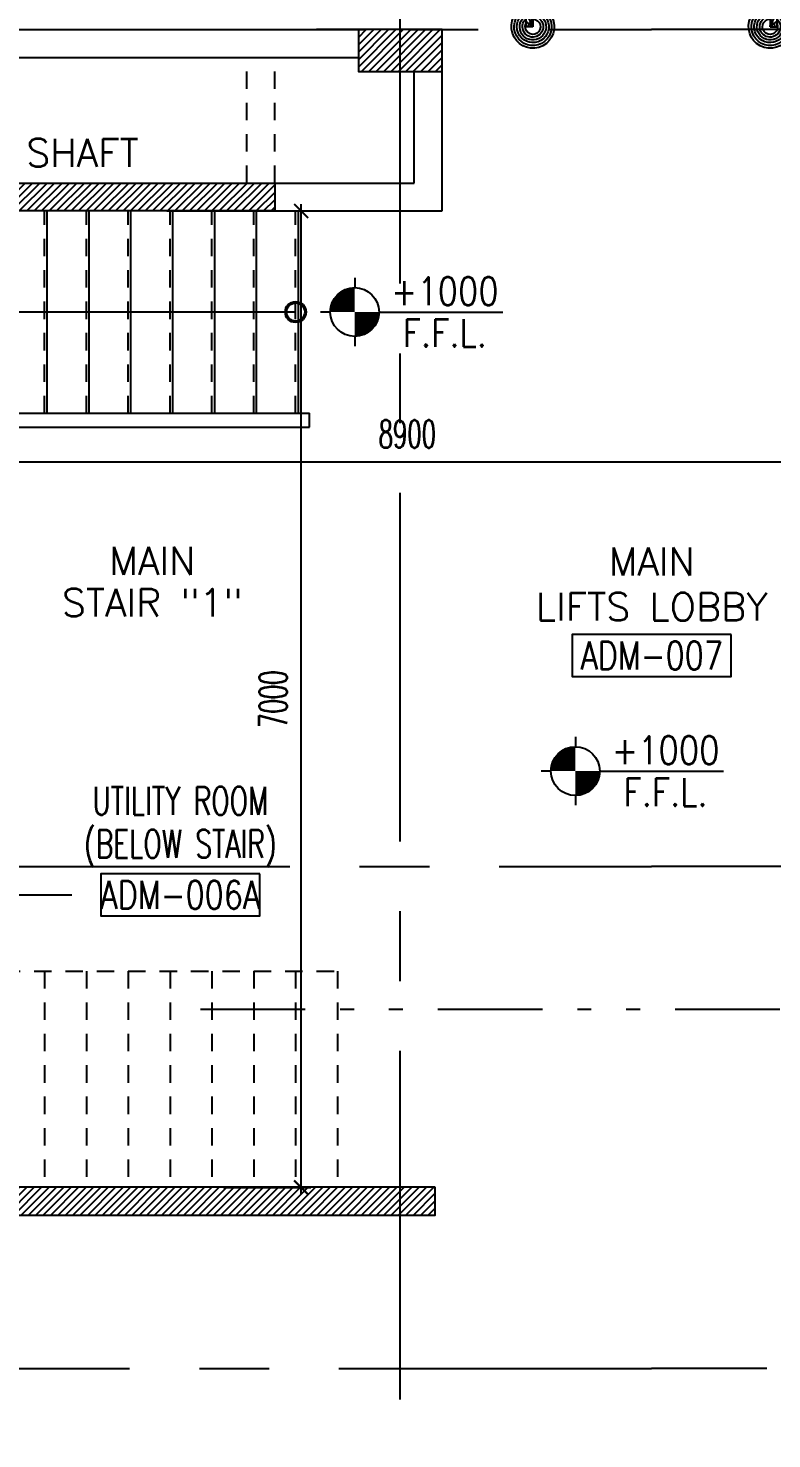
# Model space of a CAD drawing. Extents: x 417819.9 to 417911.9, y 43448 to 43539.2.
# Drawn here: x 417885.23 to 417890.56, y 43484.37 to 43494.48 of the extents above; entities that cross this region are included whole.
import ezdxf
from ezdxf.enums import TextEntityAlignment as Align

# ---------------------------------------------------------------- set-up
doc = ezdxf.new("R2010")
doc.units = 0
doc.header["$MEASUREMENT"] = 0
doc.header["$PDMODE"] = 3
doc.header["$PDSIZE"] = 0.1
for name, pattern in [('2DASHES', [1.7, 0.75, -0.25, 0.1, -0.25, 0.1, -0.25]), ('CENTERX2', [4, 2.5, -0.5, 0.5, -0.5]), ('HIDDEN', [0.375, 0.25, -0.125]), ('HIDDEN2', [0.1875, 0.125, -0.0625])]:
    doc.linetypes.add(name, pattern=pattern)
doc.layers.get('0').update_dxf_attribs({"linetype": 'CONTINUOUS'})
doc.layers.get('DEFPOINTS').update_dxf_attribs({"linetype": 'CONTINUOUS'})
for name, color, linetype in [('AXES', 11, 'CENTERX2'), ('COL', 2, 'CONTINUOUS'), ('DIM', 4, 'CONTINUOUS'), ('DOOR', 4, 'CONTINUOUS'), ('HAT', 8, 'CONTINUOUS'), ('HIDDEN', 9, 'HIDDEN2'), ('IND-ES-L', 6, '2DASHES'), ('LEV-PL', 4, 'CONTINUOUS'), ('ME-FIX', 3, 'CONTINUOUS'), ('RM-BOX', 2, 'CONTINUOUS'), ('RM-IND', 5, 'CONTINUOUS'), ('RM-NAME', 2, 'CONTINUOUS'), ('RM-NO', 2, 'CONTINUOUS'), ('STR', 5, 'CONTINUOUS'), ('WALL', 2, 'CONTINUOUS')]:
    doc.layers.add(name, color=color, linetype=linetype)
doc.styles.add('A-TXT200A', font='simplex.shx', dxfattribs={"width": 0.7, "height": 200})
doc.styles.add('ROMANS', font='ROMANS.shx', dxfattribs={"width": 0.6})
doc.styles.add('S', font='ROMANS.SHX')
doc.dimstyles.new('STANDARD in', dxfattribs={"dimtxt": 0.2, "dimasz": 0.1, "dimexe": 0.07, "dimexo": 0.05, "dimgap": 0.1, "dimtad": 1, "dimdec": 0, "dimlfac": 1000, "dimzin": 0, "dimdsep": 46, "dimtxsty": 'ROMANS', "dimblk": 'ARCHTICK', "dimcen": 0.05, "dimdle": 0.05, "dimclrd": 4, "dimclre": 4, "dimclrt": 2, "dimadec": 0, "dimazin": 0, "dimtfac": 1, "dimtdec": 0, "dimtmove": 2, "dimatfit": 3, "dimfxl": 0, "dimtolj": 1, "dimtzin": 0, "dimarcsym": 0})

# ---------------------------------------------------------------- blocks, each defined once
blk = doc.blocks.new('A$C272A55A0')
at = {"layer": 'DOOR', "color": 0, "linetype": 'ByBlock'}
for p, q in [((0, 900), (0, 1050)), ((50, 1050), (0, 1050)), ((50, 950), (50, 1050)), ((1750, 950), (1750, 1050)), ((1750, 1050), (1800, 1050)), ((1800, 1050), (1800, 900)), ((25, 950), (50, 950)), ((25, 900), (25, 950)), ((1775, 950), (1750, 950)), ((1775, 900), (1775, 950)), ((0, 900), (25, 900)), ((75, 900), (25, 900)), ((25, 850), (25, 900)), ((42, 850), (25, 850)), ((58, 870), (42, 870)), ((42, 870), (42, 850)), ((58, 850), (58, 870)), ((75, 850), (58, 850)), ((75, 900), (75, 850)), ((1725, 900), (1775, 900)), ((1725, 900), (1725, 850)), ((1725, 850), (1742, 850)), ((1742, 870), (1758, 870)), ((1742, 850), (1742, 870)), ((1758, 870), (1758, 850)), ((1758, 850), (1775, 850)), ((1800, 900), (1775, 900)), ((1775, 850), (1775, 900)), ((1718, 160), (1709, 160)), ((1709, 95), (1709, 160)), ((1725, 173), (1718, 173)), ((1718, 173), (1718, 83)), ((1718, 95), (1718, 160)), ((1775, 173), (1782, 173)), ((1782, 173), (1782, 83)), ((1782, 160), (1791, 160)), ((1782, 95), (1782, 160)), ((1791, 95), (1791, 160)), ((25, 50), (42, 50)), ((25, 50), (25, 0)), ((25, 0), (75, 0)), ((75, 0), (25, 0)), ((42, 50), (42, 30)), ((42, 30), (58, 30)), ((58, 50), (75, 50)), ((58, 50), (58, 30)), ((75, 50), (75, 0)), ((1718, 95), (1709, 95)), ((1725, 83), (1718, 83)), ((1742, 50), (1725, 50)), ((1725, 50), (1725, 0)), ((1775, 0), (1725, 0)), ((1725, 0), (1775, 0)), ((1742, 50), (1742, 30)), ((1758, 30), (1742, 30)), ((1775, 50), (1758, 50)), ((1758, 50), (1758, 30)), ((1775, 83), (1782, 83)), ((1775, 50), (1775, 0)), ((1782, 95), (1791, 95))]:
    blk.add_line(p, q, dxfattribs=at)
at = {"layer": 'DOOR', "color": 9, "linetype": 'ByBlock'}
for p, q in [((50, 1050), (0, 1010)), ((50, 1050), (0, 937)), ((50, 1050), (37, 950)), ((1750, 1050), (1800, 1010)), ((1750, 1050), (1800, 937)), ((1750, 1050), (1763, 950))]:
    blk.add_line(p, q, dxfattribs=at)
at = {"layer": 'DOOR', "linetype": 'ByBlock'}
for p, q in [((25, 850), (25, 50)), ((42, 850), (42, 50)), ((58, 850), (58, 50)), ((75, 50), (75, 850)), ((1725, 50), (1725, 850)), ((1742, 850), (1742, 50)), ((1758, 850), (1758, 50)), ((1775, 850), (1775, 50))]:
    blk.add_line(p, q, dxfattribs=at)
at = {"layer": 'DOOR', "color": 0, "linetype": 'ByBlock'}
for centre in [(1676, 128), (1824, 128)]:
    blk.add_circle(centre, 32.4, dxfattribs=at)
at = {"layer": 'DOOR', "color": 9, "linetype": 'ByBlock'}
for centre, radius, start, end in [((50, 1050), 54.4, 203.2074, 270), ((50, 1050), 34.4, 180, 270), ((50, 1050), 14.4, 180, 270), ((1750, 1050), 14.4, 270, 0), ((1750, 1050), 34.4, 270, 0), ((1750, 1050), 54.4, 270, 336.7926), ((50, 1050), 74.4, 227.7764, 270), ((50, 1050), 94.4, 238.0182, 270), ((50, 1050), 114, 244.0838, 257.3774), ((50, 1050), 134, 248.1598, 259.28), ((1750, 1050), 74.4, 270, 312.2236), ((1750, 1050), 94.4, 270, 301.9818), ((1750, 1050), 114, 282.6226, 295.9162), ((1750, 1050), 134, 280.72, 291.8402), ((50, 1050), 154, 251.1053, 256.2858), ((1750, 1050), 154, 283.7142, 288.8947)]:
    blk.add_arc(centre, radius, start, end, dxfattribs=at)
at = {"layer": 'DOOR', "linetype": 'HIDDEN', "ltscale": 0.5}
for centre, start, end in [((50, 851), 268.3174, 3.2965), ((1750, 851), 176.7035, 271.6826)]:
    blk.add_arc(centre, 851, start, end, dxfattribs=at)
at = {"layer": 'WALL', "linetype": 'ByBlock'}
blk.add_line((1800, 900), (1800, 1050), dxfattribs=at)
blk = doc.blocks.new('LEV1')
at = {"layer": 'LEV-PL'}
for p, q in [((0, 245), (0, 175)), ((-175, 0), (-245, 0)), ((175, 0), (1061, 0)), ((0, -175), (0, -245))]:
    blk.add_line(p, q, dxfattribs=at)
at = {"layer": 'LEV-PL', "const_width": 175}
for points in [[(-88, 0, -0.414214), (0, 88, -1)], [(88, 0, -0.414214), (0, -88, -1)]]:
    blk.add_lwpolyline(points, format="xyb", dxfattribs=at)
at = {"layer": 'LEV-PL'}
blk.add_circle((0, 0), 175, dxfattribs=at)
at = {"layer": 'LEV-PL', "color": 4, "style": 'S', "width": 0.85}
for tag, p in [('+0000', (646, 50)), ('F.F.L.', (646, -250))]:
    blk.add_attdef(tag, text='', height=200, dxfattribs=at).set_placement(p, align=Align.CENTER)
blk = doc.blocks.new('*X84')
at = {"color": 0}
for p, q in [((76229, 30037), (76403, 30211)), ((76229, 30091), (76350, 30211)), ((76229, 30144), (76297, 30211)), ((76229, 30197), (76244, 30211)), ((76256, 30011), (76456, 30211)), ((76309, 30011), (76509, 30211)), ((76362, 30011), (76562, 30211)), ((76415, 30011), (76615, 30211)), ((76468, 30011), (76668, 30211)), ((76521, 30011), (76721, 30211)), ((76574, 30011), (76774, 30211)), ((76627, 30011), (76827, 30211)), ((76680, 30011), (76880, 30211)), ((76733, 30011), (76933, 30211)), ((76786, 30011), (76986, 30211)), ((76839, 30011), (77039, 30211)), ((76892, 30011), (77092, 30211)), ((76945, 30011), (77145, 30211)), ((76998, 30011), (77198, 30211)), ((77051, 30011), (77251, 30211)), ((77104, 30011), (77304, 30211)), ((77157, 30011), (77357, 30211)), ((77210, 30011), (77410, 30211)), ((77263, 30011), (77463, 30211)), ((77316, 30011), (77516, 30211)), ((77369, 30011), (77569, 30211)), ((77423, 30011), (77623, 30211)), ((77476, 30011), (77676, 30211)), ((77529, 30011), (77729, 30211)), ((77582, 30011), (77782, 30211)), ((77635, 30011), (77835, 30211)), ((77688, 30011), (77888, 30211)), ((77741, 30011), (77941, 30211)), ((77794, 30011), (77994, 30211)), ((77847, 30011), (78047, 30211)), ((77900, 30011), (78100, 30211)), ((77953, 30011), (78153, 30211)), ((78006, 30011), (78206, 30211)), ((78059, 30011), (78259, 30211)), ((78112, 30011), (78312, 30211)), ((78165, 30011), (78365, 30211)), ((78218, 30011), (78418, 30211)), ((78271, 30011), (78471, 30211)), ((78324, 30011), (78524, 30211)), ((78377, 30011), (78577, 30211)), ((78430, 30011), (78630, 30211)), ((78483, 30011), (78683, 30211)), ((78536, 30011), (78736, 30211)), ((78589, 30011), (78789, 30211)), ((78642, 30011), (78842, 30211)), ((78695, 30011), (78895, 30211)), ((78748, 30011), (78948, 30211)), ((78801, 30011), (79001, 30211)), ((78854, 30011), (79054, 30211)), ((78907, 30011), (79107, 30211)), ((78960, 30011), (79160, 30211)), ((79013, 30011), (79213, 30211)), ((79067, 30011), (79267, 30211)), ((79120, 30011), (79320, 30211)), ((79173, 30011), (79373, 30211)), ((79226, 30011), (79426, 30211)), ((79279, 30011), (79479, 30211)), ((79332, 30011), (79532, 30211)), ((79385, 30011), (79585, 30211)), ((79438, 30011), (79638, 30211)), ((79491, 30011), (79691, 30211)), ((79544, 30011), (79744, 30211)), ((79597, 30011), (79797, 30211)), ((79650, 30011), (79850, 30211)), ((79703, 30011), (79903, 30211)), ((79756, 30011), (79956, 30211)), ((79809, 30011), (80009, 30211)), ((79862, 30011), (80062, 30211)), ((79915, 30011), (80115, 30211)), ((79968, 30011), (80168, 30211)), ((80021, 30011), (80221, 30211)), ((80074, 30011), (80274, 30211)), ((80127, 30011), (80327, 30211)), ((80180, 30011), (80380, 30211)), ((80233, 30011), (80433, 30211)), ((80286, 30011), (80486, 30211)), ((80339, 30011), (80539, 30211)), ((80392, 30011), (80592, 30211)), ((80445, 30011), (80645, 30211)), ((80498, 30011), (80698, 30211)), ((80551, 30011), (80751, 30211)), ((80604, 30011), (80804, 30211)), ((80658, 30011), (80858, 30211)), ((80711, 30011), (80911, 30211)), ((80764, 30011), (80964, 30211)), ((80817, 30011), (81017, 30211)), ((80870, 30011), (81070, 30211)), ((80923, 30011), (81079, 30168)), ((80976, 30011), (81079, 30115)), ((81029, 30011), (81079, 30061))]:
    blk.add_line(p, q, dxfattribs=at)
blk = doc.blocks.new('*X82')
at = {"color": 0}
for p, q in [((76229, 37250), (76390, 37411)), ((76229, 37303), (76337, 37411)), ((76229, 37356), (76284, 37411)), ((76229, 37409), (76231, 37411)), ((76243, 37211), (76443, 37411)), ((76296, 37211), (76496, 37411)), ((76349, 37211), (76549, 37411)), ((76402, 37211), (76602, 37411)), ((76455, 37211), (76655, 37411)), ((76508, 37211), (76708, 37411)), ((76561, 37211), (76761, 37411)), ((76615, 37211), (76815, 37411)), ((76668, 37211), (76868, 37411)), ((76721, 37211), (76921, 37411)), ((76774, 37211), (76974, 37411)), ((76827, 37211), (77027, 37411)), ((76880, 37211), (77080, 37411)), ((76933, 37211), (77133, 37411)), ((76986, 37211), (77186, 37411)), ((77039, 37211), (77239, 37411)), ((77092, 37211), (77292, 37411)), ((77145, 37211), (77345, 37411)), ((77198, 37211), (77398, 37411)), ((77251, 37211), (77451, 37411)), ((77304, 37211), (77504, 37411)), ((77357, 37211), (77557, 37411)), ((77410, 37211), (77610, 37411)), ((77463, 37211), (77663, 37411)), ((77516, 37211), (77716, 37411)), ((77569, 37211), (77769, 37411)), ((77622, 37211), (77822, 37411)), ((77675, 37211), (77875, 37411)), ((77728, 37211), (77928, 37411)), ((77781, 37211), (77981, 37411)), ((77834, 37211), (78034, 37411)), ((77887, 37211), (78087, 37411)), ((77940, 37211), (78140, 37411)), ((77993, 37211), (78193, 37411)), ((78046, 37211), (78246, 37411)), ((78099, 37211), (78299, 37411)), ((78152, 37211), (78352, 37411)), ((78206, 37211), (78406, 37411)), ((78259, 37211), (78459, 37411)), ((78312, 37211), (78512, 37411)), ((78365, 37211), (78565, 37411)), ((78418, 37211), (78618, 37411)), ((78471, 37211), (78671, 37411)), ((78524, 37211), (78724, 37411)), ((78577, 37211), (78777, 37411)), ((78630, 37211), (78830, 37411)), ((78683, 37211), (78883, 37411)), ((78736, 37211), (78936, 37411)), ((78789, 37211), (78989, 37411)), ((78842, 37211), (79042, 37411)), ((78895, 37211), (79095, 37411)), ((78948, 37211), (79148, 37411)), ((79001, 37211), (79201, 37411)), ((79054, 37211), (79254, 37411)), ((79107, 37211), (79307, 37411)), ((79160, 37211), (79360, 37411)), ((79213, 37211), (79413, 37411)), ((79266, 37211), (79466, 37411)), ((79319, 37211), (79519, 37411)), ((79372, 37211), (79572, 37411)), ((79425, 37211), (79625, 37411)), ((79478, 37211), (79678, 37411)), ((79531, 37211), (79731, 37411)), ((79584, 37211), (79784, 37411)), ((79637, 37211), (79837, 37411)), ((79690, 37211), (79890, 37411)), ((79743, 37211), (79929, 37397)), ((79797, 37211), (79929, 37344)), ((79850, 37211), (79929, 37291)), ((79903, 37211), (79929, 37238))]:
    blk.add_line(p, q, dxfattribs=at)
blk = doc.blocks.new('RM1')
at = {"layer": 'RM-BOX'}
blk.add_lwpolyline([(570, -200), (-570, -200), (-570, -500), (570, -500)], close=True, dxfattribs=at)
at = {"layer": 'RM-NAME', "style": 'ROMANS'}
for tag, p in [('ROOMNAME1', (0, 324)), ('ROOMNAME2', (0, 0))]:
    blk.add_attdef(tag, text='', height=200, dxfattribs=at).set_placement(p, align=Align.MIDDLE)
at = {"layer": 'RM-NO', "style": 'ROMANS', "width": 0.8}
blk.add_attdef('ROOMNO', text='', height=200, dxfattribs=at).set_placement((0, -350), align=Align.MIDDLE)
blk = doc.blocks.new('_ARCHTICK')
at = {"color": 0, "linetype": 'ByBlock', "const_width": 0.15}
blk.add_lwpolyline([(-0.5, -0.5), (0.5, 0.5)], dxfattribs=at)
blk = doc.blocks.new('*D684')
at = {"layer": 'DEFPOINTS', "color": 0}
for p in [(417886.174, 43493.174), (417887.186, 43493.174), (417886.58, 43486.174)]:
    blk.add_point(p, dxfattribs=at)
at = {"layer": 'DIM', "color": 4, "lineweight": -2}
for p, q in [((417886.224, 43493.174), (417887.256, 43493.174)), ((417887.186, 43486.124), (417887.186, 43493.224)), ((417886.63, 43486.174), (417887.256, 43486.174))]:
    blk.add_line(p, q, dxfattribs=at)
at = {"layer": 'DIM', "color": 4, "lineweight": -2, "xscale": 0.1, "yscale": 0.1, "zscale": 0.1}
for p, rotation in [((417887.186, 43493.174), 90), ((417887.186, 43486.174), 270)]:
    blk.add_blockref('_ARCHTICK', p, dxfattribs=dict(at, rotation=rotation))
at = {"layer": 'DIM', "color": 2, "insert": (417886.986, 43489.674), "char_height": 0.2, "attachment_point": 5, "rotation": 90, "style": 'ROMANS'}
blk.add_mtext('\\A1;7000', dxfattribs=at)
blk = doc.blocks.new('*D406')
at = {"layer": 'DEFPOINTS', "color": 0}
for p in [(417883.497, 43492.186), (417892.397, 43491.724), (417892.397, 43491.375)]:
    blk.add_point(p, dxfattribs=at)
at = {"layer": 'DIM', "color": 4, "lineweight": -2}
for p, q in [((417883.497, 43492.136), (417883.497, 43491.305)), ((417892.397, 43491.674), (417892.397, 43491.305)), ((417883.447, 43491.375), (417892.447, 43491.375))]:
    blk.add_line(p, q, dxfattribs=at)
at = {"layer": 'DIM', "color": 4, "lineweight": -2, "xscale": 0.1, "yscale": 0.1, "zscale": 0.1, "rotation": 180}
blk.add_blockref('_ARCHTICK', (417883.497, 43491.375), dxfattribs=at)
at = {"layer": 'DIM', "color": 4, "lineweight": -2, "xscale": 0.1, "yscale": 0.1, "zscale": 0.1}
blk.add_blockref('_ARCHTICK', (417892.397, 43491.375), dxfattribs=at)
at = {"layer": 'DIM', "color": 2, "insert": (417887.947, 43491.575), "char_height": 0.2, "attachment_point": 5, "style": 'ROMANS'}
blk.add_mtext('\\A1;8900', dxfattribs=at)
blk = doc.blocks.new('A$C16F26542')
at = {"layer": 'IND-ES-L'}
blk.add_line((55.259, 20.826), (61.721, 20.826), dxfattribs=at)

msp = doc.modelspace()

# ---------------------------------------------------------------- hatches: boundary and pattern name
at = {"layer": 'HAT'}
h = msp.add_hatch(dxfattribs=at)
h.set_pattern_fill('ANSI31', color=256, scale=0.3, style=0)
h.set_pattern_definition([(45, (417529.351385, 43455.643322), (-0.0265165043, 0.0265165043), [])])
h.paths.add_polyline_path([(417887.8966, 43494.1743), (417887.8966, 43494.4743), (417887.5966, 43494.4743), (417887.5966, 43494.1743)])
h.paths.add_polyline_path([(417888.1966, 43494.1743), (417888.1966, 43494.4743), (417887.8966, 43494.4743), (417887.8966, 43494.1743)])

# ---------------------------------------------------------------- linework, layer by layer
at = {"layer": 'AXES'}
for p, q in [((417887.8966, 43448.6529), (417887.8966, 43538.4875)), ((417820.9552, 43494.4743), (417889.6966, 43494.4743)), ((417911.2163, 43494.4743), (417889.6966, 43494.4743)), ((417820.6052, 43488.4743), (417889.6966, 43488.4743)), ((417911.2163, 43488.4743), (417889.6966, 43488.4743)), ((417831.4566, 43484.8743), (417889.6966, 43484.8743)), ((417906.5226, 43484.8743), (417889.6966, 43484.8743))]:
    msp.add_line(p, q, dxfattribs=at)
at = {"layer": 'COL'}
for points in [[(417888.1966, 43494.4743), (417887.5966, 43494.4743), (417887.5966, 43494.1743), (417888.1966, 43494.1743)], [(417883.2966, 43493.1743), (417883.2966, 43493.3743), (417886.9966, 43493.3743), (417886.9966, 43493.1743)], [(417888.1466, 43486.1743), (417883.2966, 43486.1743), (417883.2966, 43485.9743), (417888.1466, 43485.9743)]]:
    msp.add_lwpolyline(points, close=True, dxfattribs=at)
at = {"layer": 'HIDDEN', "color": 251}
for p, q in [((417886.7966, 43493.3743), (417886.7966, 43494.2743)), ((417886.9966, 43493.3743), (417886.9966, 43494.2743))]:
    msp.add_line(p, q, dxfattribs=at)
at = {"layer": 'RM-IND'}
msp.add_line((417884.5518, 43488.2718), (417885.5416, 43488.2718), dxfattribs=at)
at = {"layer": 'STR', "linetype": 'HIDDEN2'}
for p, q in [((417885.3466, 43491.7243), (417885.3466, 43493.1743)), ((417885.6466, 43491.7243), (417885.6466, 43493.1743)), ((417885.9466, 43491.7243), (417885.9466, 43493.1743)), ((417886.2466, 43491.7243), (417886.2466, 43493.1743)), ((417886.5466, 43491.7243), (417886.5466, 43493.1743)), ((417886.8466, 43491.7243), (417886.8466, 43493.1743))]:
    msp.add_line(p, q, dxfattribs=at)
at = {"layer": 'STR'}
for p, q in [((417885.3666, 43491.7243), (417885.3666, 43493.1743)), ((417885.6666, 43491.7243), (417885.6666, 43493.1743)), ((417885.9666, 43491.7243), (417885.9666, 43493.1743)), ((417886.2666, 43491.7243), (417886.2666, 43493.1743)), ((417886.5666, 43491.7243), (417886.5666, 43493.1743)), ((417886.8666, 43491.7243), (417886.8666, 43493.1743)), ((417887.1466, 43492.4493), (417884.2216, 43492.4493)), ((417884.9466, 43491.7243), (417887.2466, 43491.7243)), ((417887.2466, 43491.6243), (417887.2466, 43491.7243)), ((417885.0466, 43491.6243), (417887.2466, 43491.6243))]:
    msp.add_line(p, q, dxfattribs=at)
at = {"layer": 'STR', "color": 251, "linetype": 'HIDDEN2'}
for p, q in [((417885.0466, 43487.7243), (417887.4466, 43487.7243)), ((417885.3466, 43487.7243), (417885.3466, 43486.1743)), ((417885.6466, 43487.7243), (417885.6466, 43486.1743)), ((417885.9466, 43487.7243), (417885.9466, 43486.1743)), ((417886.2466, 43487.7243), (417886.2466, 43486.1743)), ((417886.5466, 43487.7243), (417886.5466, 43486.1743)), ((417886.8466, 43487.7243), (417886.8466, 43486.1743)), ((417887.1466, 43487.7243), (417887.1466, 43486.1743)), ((417887.4466, 43487.7243), (417887.4466, 43486.1743))]:
    msp.add_line(p, q, dxfattribs=at)
at = {"layer": 'STR', "linetype": 'HIDDEN2'}
msp.add_lwpolyline([(417887.1466, 43491.7243), (417887.1466, 43493.1743)], dxfattribs=at)
at = {"layer": 'STR'}
msp.add_lwpolyline([(417887.1666, 43491.7243), (417887.1666, 43493.1743)], dxfattribs=at)
for radius in [0.075, 0.065]:
    msp.add_circle((417887.1466, 43492.4493), radius, dxfattribs=at)
at = {"layer": 'WALL'}
for p, q in [((417880.9466, 43494.4743), (417887.6466, 43494.4743)), ((417887.6466, 43494.4743), (417887.2966, 43494.4743)), ((417883.4966, 43494.2743), (417887.5966, 43494.2743)), ((417887.9966, 43493.3743), (417887.9966, 43494.1743)), ((417888.1966, 43493.1743), (417888.1966, 43494.1743)), ((417886.9966, 43493.3743), (417887.9966, 43493.3743)), ((417886.9966, 43493.1743), (417888.1966, 43493.1743))]:
    msp.add_line(p, q, dxfattribs=at)

# ---------------------------------------------------------------- block references
at = {"layer": 'DOOR', "color": 0, "xscale": -0.001000000047497451, "yscale": 0.0009999999892897904, "zscale": 0.001, "rotation": 180}
msp.add_blockref('A$C272A55A0', (417888.7966, 43495.5447), dxfattribs=at)
at = {"layer": 'HAT', "xscale": 0.001000000047497451, "yscale": 0.0009999999892897904, "zscale": 0.001}
for name in ['*X82', '*X84']:
    msp.add_blockref(name, (417807.0674, 43455.9633), dxfattribs=at)
for name, p, values in [('LEV1', (417887.5697, 43492.4493), {'F.F.L.': 'F.F.L.', '+0000': '+1000'}), ('LEV1', (417887.5697, 43492.4493), {'F.F.L.': 'F.F.L.', '+0000': '+1000'}), ('RM1', (417889.6983, 43490.3368), {'ROOMNO': 'ADM-007', 'ROOMNAME2': 'LIFTS LOBBY', 'ROOMNAME1': 'MAIN'}), ('LEV1', (417889.1514, 43489.158), {'F.F.L.': 'F.F.L.', '+0000': '+1000'}), ('LEV1', (417889.1514, 43489.158), {'F.F.L.': 'F.F.L.', '+0000': '+1000'})]:
    msp.add_blockref(name, p, dxfattribs=at).add_auto_attribs(values)
at = {"layer": 'HAT'}
ref = msp.add_blockref('RM1', (417886.3196, 43488.6218), dxfattribs=dict(at, xscale=0.001000000047497451, yscale=0.0009999999892897904, zscale=0.001))
ref.add_attrib('ROOMNO', 'ADM-006A', dxfattribs={"layer": 'RM-NO', "height": 0.2, "style": 'ROMANS', "width": 0.8}).set_placement((417886.3196, 43488.2718), align=Align.MIDDLE)
ref.add_attrib('ROOMNAME2', '(BELOW STAIR)', dxfattribs={"layer": 'RM-NAME', "height": 0.2, "style": 'A-TXT200A', "width": 0.7}).set_placement((417886.3196, 43488.6218), align=Align.MIDDLE)
ref.add_attrib('ROOMNAME1', 'UTILITY ROOM', dxfattribs={"layer": 'RM-NAME', "height": 0.2, "style": 'A-TXT200A', "width": 0.7}).set_placement((417886.3196, 43488.9456), align=Align.MIDDLE)
at = {"layer": 'ME-FIX'}
msp.add_blockref('A$C16F26542', (417831.2066, 43466.6244), dxfattribs=at)

# ---------------------------------------------------------------- texts
at = {"layer": 'RM-NAME', "style": 'ROMANS'}
for s, p in [('SHAFT', (417885.619, 43493.5906)), ('MAIN', (417886.1189, 43490.6657)), ('STAIR "1"', (417886.1189, 43490.3657))]:
    msp.add_text(s, height=0.2, dxfattribs=at).set_placement(p, align=Align.MIDDLE)

# ---------------------------------------------------------------- dimensions: what is measured, and where the dimension line sits
at = {"layer": 'DIM'}
dim = msp.add_linear_dim(base=(417887.186, 43493.1743), p1=(417886.5803, 43486.1743), p2=(417886.1741, 43493.1743), angle=90, dimstyle='STANDARD in', dxfattribs=at)
dim.commit()
dim.dimension.update_dxf_attribs({"geometry": '*D684', "text_midpoint": (417886.986, 43489.6743)})
dim = msp.add_linear_dim(base=(417892.3966, 43491.3746), p1=(417883.4966, 43492.1857), p2=(417892.3966, 43491.7243), dimstyle='STANDARD in', dxfattribs=at)
dim.commit()
dim.dimension.update_dxf_attribs({"geometry": '*D406', "text_midpoint": (417887.9466, 43491.5746)})

doc.saveas('drawing.dxf')
